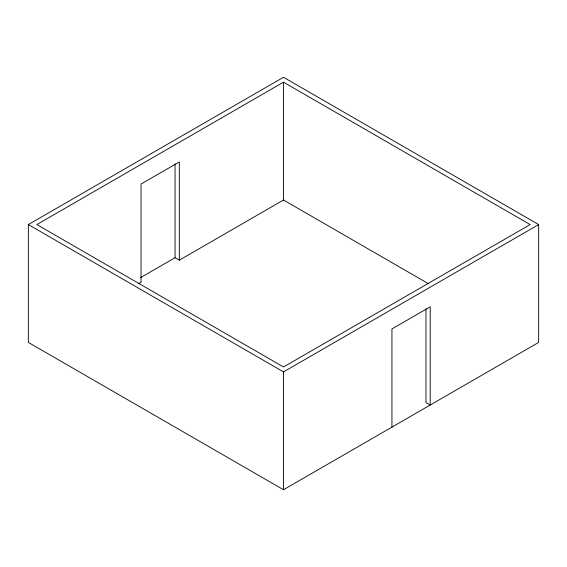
<?xml version="1.0" encoding="UTF-8"?>
<svg xmlns="http://www.w3.org/2000/svg" width="567" height="567" viewBox="0 0 567 567"><rect width="100%" height="100%" fill="white"/><g stroke="black" fill="none" stroke-linecap="round" stroke-linejoin="round"><path stroke-width="0.85" d="M28.35 224.575L283.5 77.268L538.65 224.575L538.65 342.425L283.5 489.732L28.35 342.425L28.35 224.575L283.5 371.888L538.65 224.575M283.5 82.18L36.855 224.575L283.5 366.977L530.145 224.575L283.5 82.18L283.5 200.023L428.255 283.599M140.616 277.61L175.061 257.723L179.314 260.175L283.5 200.023M138.745 283.599L141.041 282.274L141.041 184.062L179.314 161.971L179.314 260.175M425.959 308.795L425.959 402.577L430.211 405.029L430.211 306.825L391.939 328.917L391.939 427.128M283.5 371.888L283.5 489.732M175.061 163.941L175.061 257.723"/></g></svg>
